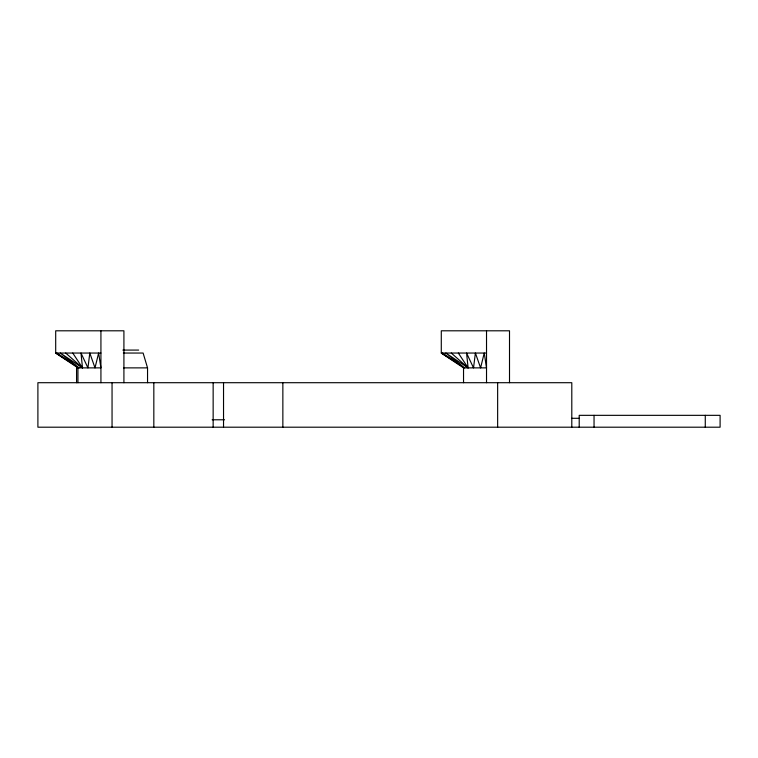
<?xml version="1.0" encoding="UTF-8"?>
<svg xmlns="http://www.w3.org/2000/svg" width="758" height="758" viewBox="0 0 758 758"><rect width="100%" height="100%" fill="white"/><g stroke="black" fill="none" stroke-linecap="round" stroke-linejoin="round"><path stroke-width="1.14" d="M122.862 350.082L138.676 350.082M100.928 353.048L55.694 353.048L55.694 330.801L123.914 330.801L123.914 382.705M123.364 353.048L143.11 353.048L147.545 367.876L147.545 382.705M486.522 353.048L441.289 353.048L441.289 330.801L509.509 330.801L509.509 382.705M123.582 367.876L147.545 367.876M460.798 365.403L441.289 353.048L463.536 367.876L486.522 367.876L484.229 353.048L480.591 367.876L475.399 353.048L473.523 367.876L466.568 353.048L468.103 367.876L445.856 353.048L464.692 367.876L442.454 353.048M571.797 418.302L579.207 418.302M212.136 419.78L224.539 419.78M75.203 365.403L55.694 353.048L77.941 367.876L77.941 382.705M56.859 353.048L79.107 367.876L60.27 353.048L82.508 367.876L80.983 353.048L87.937 367.876L89.804 353.048L94.996 367.876L98.635 353.048L100.928 367.876L76.558 367.876L76.558 382.705M451.275 353.048L468.103 367.876L458.344 353.048M65.69 353.048L82.508 367.876L72.749 353.048M705.272 415.337L705.272 427.199M594.045 415.337L594.045 427.199M579.207 427.199L579.207 415.337L720.1 415.337L720.1 427.199L37.9 427.199L37.9 382.705L571.797 382.705L571.797 427.199M497.646 382.705L497.646 427.199M486.522 330.801L486.522 382.705M463.536 367.876L463.536 382.705M282.857 382.705L282.857 427.199M223.534 382.705L223.534 427.199M213.15 382.705L213.15 427.199M153.827 382.705L153.827 427.199M112.051 382.705L112.051 427.199M100.928 330.801L100.928 382.705"/></g></svg>
